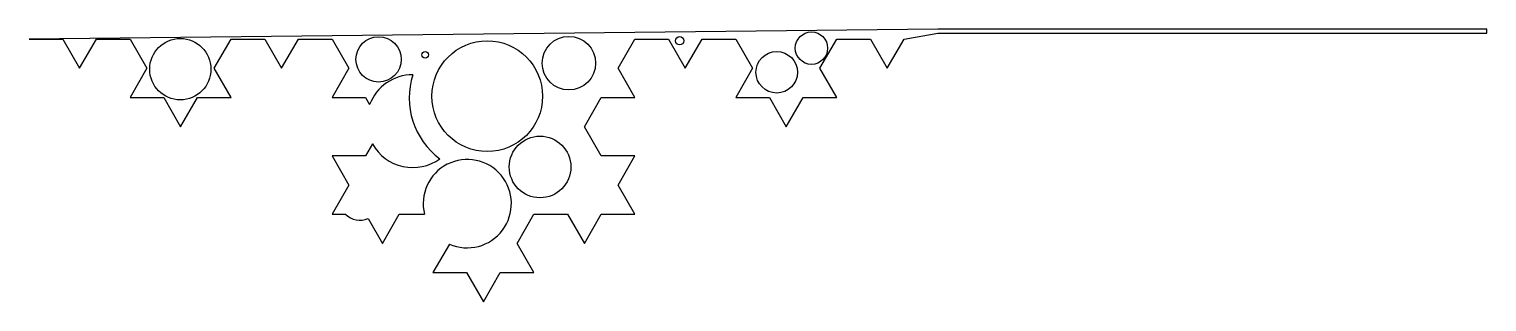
# Model space of a CAD drawing. Header units: metres. Extents: x 0 to 802, y -144 to 5.
import ezdxf

# ---------------------------------------------------------------- set-up
doc = ezdxf.new("R2010")
doc.units = ezdxf.units.M

msp = doc.modelspace()

# ---------------------------------------------------------------- linework, layer by layer
for points in [[(231.29, -112.6), (222.22, -128.3), (240.74, -128.3), (250, -144.34), (259.26, -128.3), (277.78, -128.3), (268.52, -112.26), (277.78, -96.23), (296.3, -96.23), (305.56, -112.26), (314.81, -96.23), (333.33, -96.23), (324.07, -80.19), (333.33, -64.15), (314.81, -64.15), (305.56, -48.11), (314.81, -32.08), (333.33, -32.08), (324.07, -16.04), (333.33, 0), (351.85, 0), (361.11, -16.04), (370.37, 0), (388.89, 0), (398.15, -16.04), (388.89, -32.08), (407.41, -32.08), (416.67, -48.11), (425.93, -32.08), (444.44, -32.08), (435.19, -16.04), (444.44, 0), (462.96, 0), (472.22, -16.04), (481.48, 0), (500, 3.19), (802.21, 3.19), (802.21, 5.45), (500, 5.45), (0, 0), (18.52, 0), (27.78, -16.04), (37.04, 0), (55.56, 0), (64.81, -16.04), (55.56, -32.08), (74.07, -32.08), (83.33, -48.11), (92.59, -32.08), (111.11, -32.08), (101.85, -16.04), (111.11, 0), (129.63, 0), (138.89, -16.04), (148.15, 0), (166.67, 0), (175.93, -16.04), (166.67, -32.08), (185.19, -32.08), (187.37, -35.87)], [(188.96, -57.61), (185.19, -64.15), (166.67, -64.15), (175.93, -80.19), (166.67, -96.23), (174.1, -96.23)], [(186.56, -98.61), (194.44, -112.26), (203.7, -96.23), (217.56, -96.23)]]:
    msp.add_lwpolyline(points)
for centre, radius in [((83.19, -16.52), 16.86), ((192.29, -11.12), 12.46), ((297.04, -13.2), 14.71), ((358, -0.9), 2.3), ((430.53, -4.95), 8.91), ((217.91, -8.66), 1.86), ((252.1, -31.38), 30.43), ((411.4, -18.21), 11.42), ((281.16, -70.26), 16.94)]:
    msp.add_circle(centre, radius)
for centre, radius, start, end in [((211.16, -45.06), 25.5, 90.14876, 158.87944), ((250.99, -32.2), 41.85, 162.40845, 233.36968), ((211.16, -45.06), 25.5, 209.48275, 305.62937), ((241.11, -90.42), 24.26, 246.10958, 193.85208), ((182.06, -88.4), 11.16, 224.53568, 293.78704)]:
    msp.add_arc(centre, radius, start, end)

doc.saveas('drawing.dxf')
